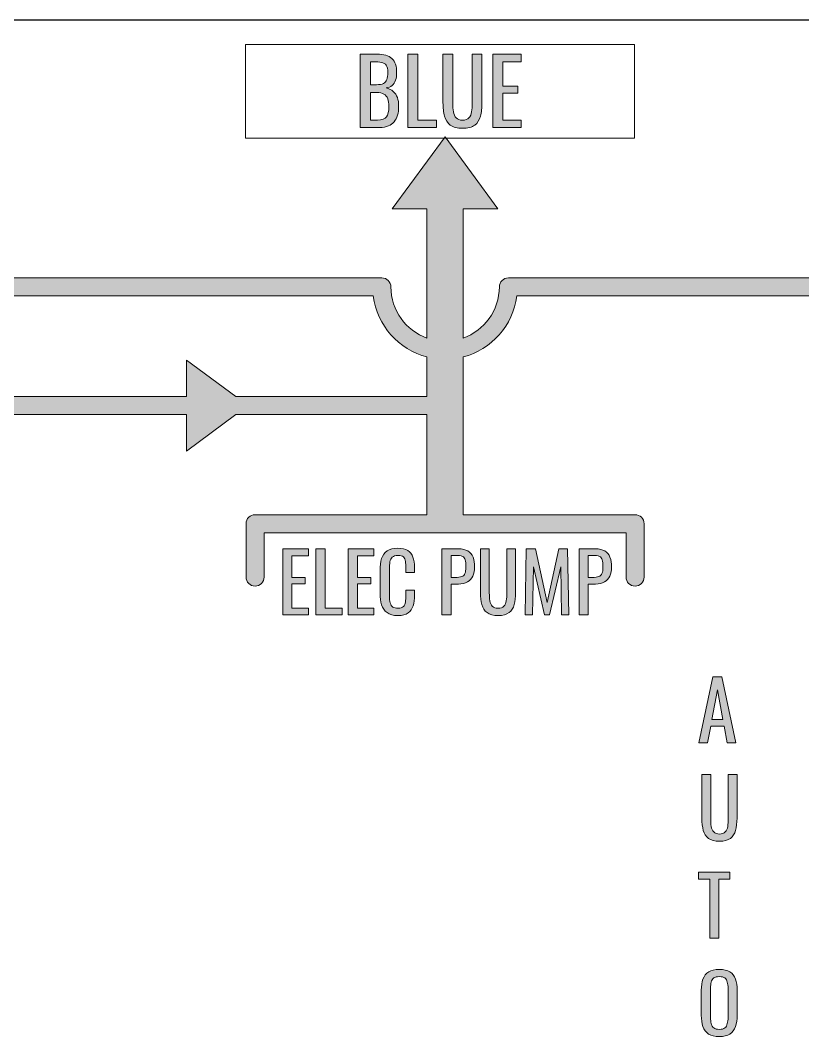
# Model space of a CAD drawing. Header units: inches. Extents: x 0 to 612, y 276 to 516.
# Drawn here: x 259.5 to 346, y 404.1 to 516.5 of the extents above; entities that cross this region are included whole.
import ezdxf

# ---------------------------------------------------------------- set-up
doc = ezdxf.new("R2010")
doc.units = ezdxf.units.IN
doc.header["$MEASUREMENT"] = 0
for name, color, linetype in [('HYD_Fuel_Holes v5_0', 7, 'Continuous'), ('LINES', 7, 'Continuous'), ('TEXT', 7, 'Continuous')]:
    doc.layers.add(name, color=color, linetype=linetype)

# ---------------------------------------------------------------- blocks, each defined once
blk = doc.blocks.new('block 7')
at = {"layer": 'HYD_Fuel_Holes v5_0', "color": 7, "lineweight": 25}
blk.add_lwpolyline([(611.88, 516.47), (0.12, 516.47)], dxfattribs=at)
blk = doc.blocks.new('block 127')
at = {"layer": 'LINES'}
h = blk.add_hatch(color=7, dxfattribs=at)
h.dxf.hatch_style = 2
edge = h.paths.add_edge_path()
edge.add_spline(control_points=[(395.33, 481), (395.33, 480.45), (394.89, 480), (394.33, 480), (394.33, 480), (386.77, 480), (386.77, 480), (386.22, 480), (385.77, 480.45), (385.77, 481), (385.77, 481), (385.77, 486), (385.77, 486), (385.77, 486), (354.28, 486), (354.28, 486), (354.28, 486), (354.28, 481.96), (354.28, 481.96), (354.28, 481.96), (348.8, 486), (348.8, 486), (348.8, 486), (314.43, 486), (314.43, 486), (314.01, 482.73), (311.62, 480.07), (308.49, 479.26), (308.49, 479.26), (308.49, 461.82), (308.49, 461.82), (308.49, 461.82), (327.49, 461.82), (327.49, 461.82), (328.05, 461.82), (328.49, 461.38), (328.49, 460.82), (328.49, 460.82), (328.49, 454.92), (328.49, 454.92), (328.49, 454.37), (328.05, 453.92), (327.49, 453.92), (326.94, 453.92), (326.49, 454.37), (326.49, 454.92), (326.49, 454.92), (326.49, 459.82), (326.49, 459.82), (326.49, 459.82), (286.49, 459.82), (286.49, 459.82), (286.49, 459.82), (286.49, 454.92), (286.49, 454.92), (286.49, 454.37), (286.05, 453.92), (285.49, 453.92), (284.94, 453.92), (284.49, 454.37), (284.49, 454.92), (284.49, 454.92), (284.49, 460.82), (284.49, 460.82), (284.49, 461.38), (284.94, 461.82), (285.49, 461.82), (285.49, 461.82), (304.49, 461.82), (304.49, 461.82), (304.49, 461.82), (304.49, 472.88), (304.49, 472.88), (304.49, 472.88), (283.38, 472.88), (283.38, 472.88), (283.38, 472.88), (277.91, 468.85), (277.91, 468.85), (277.91, 468.85), (277.91, 472.88), (277.91, 472.88), (277.91, 472.88), (250.32, 472.88), (250.32, 472.88), (250.32, 472.88), (250.32, 467.77), (250.32, 467.77), (250.32, 467.21), (249.87, 466.77), (249.32, 466.77), (249.32, 466.77), (243, 466.77), (243, 466.77), (242.45, 466.77), (242, 467.21), (242, 467.77), (242, 468.32), (242.45, 468.77), (243, 468.77), (243, 468.77), (248.32, 468.77), (248.32, 468.77), (248.32, 468.77), (248.32, 479), (248.32, 479), (248.32, 479), (243, 479), (243, 479), (242.45, 479), (242, 479.45), (242, 480), (242, 480.56), (242.45, 481), (243, 481), (243, 481), (249.32, 481), (249.32, 481), (249.87, 481), (250.32, 480.56), (250.32, 480), (250.32, 480), (250.32, 474.88), (250.32, 474.88), (250.32, 474.88), (277.91, 474.88), (277.91, 474.88), (277.91, 474.88), (277.91, 478.92), (277.91, 478.92), (277.91, 478.92), (283.38, 474.88), (283.38, 474.88), (283.38, 474.88), (304.49, 474.88), (304.49, 474.88), (304.49, 474.88), (304.49, 479.26), (304.49, 479.26), (301.36, 480.07), (298.97, 482.73), (298.56, 486), (298.56, 486), (126, 486), (126, 486), (126, 486), (126, 449.82), (126, 449.82), (126, 449.82), (145, 449.82), (145, 449.82), (145.55, 449.82), (146, 449.38), (146, 448.82), (146, 448.82), (146, 442.92), (146, 442.92), (146, 442.37), (145.55, 441.92), (145, 441.92), (144.45, 441.92), (144, 442.37), (144, 442.92), (144, 442.92), (144, 447.82), (144, 447.82), (144, 447.82), (104, 447.82), (104, 447.82), (104, 447.82), (104, 442.92), (104, 442.92), (104, 442.37), (103.55, 441.92), (103, 441.92), (102.45, 441.92), (102, 442.37), (102, 442.92), (102, 442.92), (102, 448.82), (102, 448.82), (102, 449.38), (102.45, 449.82), (103, 449.82), (103, 449.82), (122, 449.82), (122, 449.82), (122, 449.82), (122, 492.3), (122, 492.3), (122, 492.3), (118.16, 492.3), (118.16, 492.3), (118.16, 492.3), (124, 500.23), (124, 500.23), (124, 500.23), (129.84, 492.3), (129.84, 492.3), (129.84, 492.3), (126, 492.3), (126, 492.3), (126, 492.3), (126, 488), (126, 488), (126, 488), (299.5, 488), (299.5, 488), (300.05, 488), (300.5, 487.55), (300.5, 487), (300.5, 484.39), (302.17, 482.17), (304.49, 481.35), (304.49, 481.35), (304.49, 495.65), (304.49, 495.65), (304.49, 495.65), (300.65, 495.65), (300.65, 495.65), (300.65, 495.65), (306.49, 503.59), (306.49, 503.59), (306.49, 503.59), (312.34, 495.65), (312.34, 495.65), (312.34, 495.65), (308.49, 495.65), (308.49, 495.65), (308.49, 495.65), (308.49, 481.35), (308.49, 481.35), (310.82, 482.17), (312.49, 484.39), (312.49, 487), (312.49, 487.55), (312.94, 488), (313.49, 488), (313.49, 488), (348.8, 488), (348.8, 488), (348.8, 488), (354.28, 492.04), (354.28, 492.04), (354.28, 492.04), (354.28, 488), (354.28, 488), (354.28, 488), (385.77, 488), (385.77, 488), (385.77, 488), (385.77, 493), (385.77, 493), (385.77, 493.55), (386.22, 494), (386.77, 494), (386.77, 494), (394.33, 494), (394.33, 494), (394.89, 494), (395.33, 493.55), (395.33, 493), (395.33, 492.45), (394.89, 492), (394.33, 492), (394.33, 492), (387.77, 492), (387.77, 492), (387.77, 492), (387.77, 482), (387.77, 482), (387.77, 482), (394.33, 482), (394.33, 482), (394.89, 482), (395.33, 481.55), (395.33, 481)], knot_values=[0, 0, 0, 0, 1, 1, 1, 2, 2, 2, 3, 3, 3, 4, 4, 4, 5, 5, 5, 6, 6, 6, 7, 7, 7, 8, 8, 8, 9, 9, 9, 10, 10, 10, 11, 11, 11, 12, 12, 12, 13, 13, 13, 14, 14, 14, 15, 15, 15, 16, 16, 16, 17, 17, 17, 18, 18, 18, 19, 19, 19, 20, 20, 20, 21, 21, 21, 22, 22, 22, 23, 23, 23, 24, 24, 24, 25, 25, 25, 26, 26, 26, 27, 27, 27, 28, 28, 28, 29, 29, 29, 30, 30, 30, 31, 31, 31, 32, 32, 32, 33, 33, 33, 34, 34, 34, 35, 35, 35, 36, 36, 36, 37, 37, 37, 38, 38, 38, 39, 39, 39, 40, 40, 40, 41, 41, 41, 42, 42, 42, 43, 43, 43, 44, 44, 44, 45, 45, 45, 46, 46, 46, 47, 47, 47, 48, 48, 48, 49, 49, 49, 50, 50, 50, 51, 51, 51, 52, 52, 52, 53, 53, 53, 54, 54, 54, 55, 55, 55, 56, 56, 56, 57, 57, 57, 58, 58, 58, 59, 59, 59, 60, 60, 60, 61, 61, 61, 62, 62, 62, 63, 63, 63, 64, 64, 64, 65, 65, 65, 66, 66, 66, 67, 67, 67, 68, 68, 68, 69, 69, 69, 70, 70, 70, 71, 71, 71, 72, 72, 72, 73, 73, 73, 74, 74, 74, 75, 75, 75, 76, 76, 76, 77, 77, 77, 78, 78, 78, 79, 79, 79, 80, 80, 80, 81, 81, 81, 82, 82, 82, 83, 83, 83, 84, 84, 84, 85, 85, 85, 86, 86, 86, 87, 87, 87, 88, 88, 88, 89, 89, 89, 90, 90, 90, 91, 91, 91, 92, 92, 92, 92], degree=3, periodic=0)
at = {"layer": 'LINES', "lineweight": 0}
blk.add_open_spline([(395.33, 481), (395.33, 480.45), (394.89, 480), (394.33, 480), (394.33, 480), (386.77, 480), (386.77, 480), (386.22, 480), (385.77, 480.45), (385.77, 481), (385.77, 481), (385.77, 486), (385.77, 486), (385.77, 486), (354.28, 486), (354.28, 486), (354.28, 486), (354.28, 481.96), (354.28, 481.96), (354.28, 481.96), (348.8, 486), (348.8, 486), (348.8, 486), (314.43, 486), (314.43, 486), (314.01, 482.73), (311.62, 480.07), (308.49, 479.26), (308.49, 479.26), (308.49, 461.82), (308.49, 461.82), (308.49, 461.82), (327.49, 461.82), (327.49, 461.82), (328.05, 461.82), (328.49, 461.38), (328.49, 460.82), (328.49, 460.82), (328.49, 454.92), (328.49, 454.92), (328.49, 454.37), (328.05, 453.92), (327.49, 453.92), (326.94, 453.92), (326.49, 454.37), (326.49, 454.92), (326.49, 454.92), (326.49, 459.82), (326.49, 459.82), (326.49, 459.82), (286.49, 459.82), (286.49, 459.82), (286.49, 459.82), (286.49, 454.92), (286.49, 454.92), (286.49, 454.37), (286.05, 453.92), (285.49, 453.92), (284.94, 453.92), (284.49, 454.37), (284.49, 454.92), (284.49, 454.92), (284.49, 460.82), (284.49, 460.82), (284.49, 461.38), (284.94, 461.82), (285.49, 461.82), (285.49, 461.82), (304.49, 461.82), (304.49, 461.82), (304.49, 461.82), (304.49, 472.88), (304.49, 472.88), (304.49, 472.88), (283.38, 472.88), (283.38, 472.88), (283.38, 472.88), (277.91, 468.85), (277.91, 468.85), (277.91, 468.85), (277.91, 472.88), (277.91, 472.88), (277.91, 472.88), (250.32, 472.88), (250.32, 472.88), (250.32, 472.88), (250.32, 467.77), (250.32, 467.77), (250.32, 467.21), (249.87, 466.77), (249.32, 466.77), (249.32, 466.77), (243, 466.77), (243, 466.77), (242.45, 466.77), (242, 467.21), (242, 467.77), (242, 468.32), (242.45, 468.77), (243, 468.77), (243, 468.77), (248.32, 468.77), (248.32, 468.77), (248.32, 468.77), (248.32, 479), (248.32, 479), (248.32, 479), (243, 479), (243, 479), (242.45, 479), (242, 479.45), (242, 480), (242, 480.56), (242.45, 481), (243, 481), (243, 481), (249.32, 481), (249.32, 481), (249.87, 481), (250.32, 480.56), (250.32, 480), (250.32, 480), (250.32, 474.88), (250.32, 474.88), (250.32, 474.88), (277.91, 474.88), (277.91, 474.88), (277.91, 474.88), (277.91, 478.92), (277.91, 478.92), (277.91, 478.92), (283.38, 474.88), (283.38, 474.88), (283.38, 474.88), (304.49, 474.88), (304.49, 474.88), (304.49, 474.88), (304.49, 479.26), (304.49, 479.26), (301.36, 480.07), (298.97, 482.73), (298.56, 486), (298.56, 486), (126, 486), (126, 486), (126, 486), (126, 449.82), (126, 449.82), (126, 449.82), (145, 449.82), (145, 449.82), (145.55, 449.82), (146, 449.38), (146, 448.82), (146, 448.82), (146, 442.92), (146, 442.92), (146, 442.37), (145.55, 441.92), (145, 441.92), (144.45, 441.92), (144, 442.37), (144, 442.92), (144, 442.92), (144, 447.82), (144, 447.82), (144, 447.82), (104, 447.82), (104, 447.82), (104, 447.82), (104, 442.92), (104, 442.92), (104, 442.37), (103.55, 441.92), (103, 441.92), (102.45, 441.92), (102, 442.37), (102, 442.92), (102, 442.92), (102, 448.82), (102, 448.82), (102, 449.38), (102.45, 449.82), (103, 449.82), (103, 449.82), (122, 449.82), (122, 449.82), (122, 449.82), (122, 492.3), (122, 492.3), (122, 492.3), (118.16, 492.3), (118.16, 492.3), (118.16, 492.3), (124, 500.23), (124, 500.23), (124, 500.23), (129.84, 492.3), (129.84, 492.3), (129.84, 492.3), (126, 492.3), (126, 492.3), (126, 492.3), (126, 488), (126, 488), (126, 488), (299.5, 488), (299.5, 488), (300.05, 488), (300.5, 487.55), (300.5, 487), (300.5, 484.39), (302.17, 482.17), (304.49, 481.35), (304.49, 481.35), (304.49, 495.65), (304.49, 495.65), (304.49, 495.65), (300.65, 495.65), (300.65, 495.65), (300.65, 495.65), (306.49, 503.59), (306.49, 503.59), (306.49, 503.59), (312.34, 495.65), (312.34, 495.65), (312.34, 495.65), (308.49, 495.65), (308.49, 495.65), (308.49, 495.65), (308.49, 481.35), (308.49, 481.35), (310.82, 482.17), (312.49, 484.39), (312.49, 487), (312.49, 487.55), (312.94, 488), (313.49, 488), (313.49, 488), (348.8, 488), (348.8, 488), (348.8, 488), (354.28, 492.04), (354.28, 492.04), (354.28, 492.04), (354.28, 488), (354.28, 488), (354.28, 488), (385.77, 488), (385.77, 488), (385.77, 488), (385.77, 493), (385.77, 493), (385.77, 493.55), (386.22, 494), (386.77, 494), (386.77, 494), (394.33, 494), (394.33, 494), (394.89, 494), (395.33, 493.55), (395.33, 493), (395.33, 492.45), (394.89, 492), (394.33, 492), (394.33, 492), (387.77, 492), (387.77, 492), (387.77, 492), (387.77, 482), (387.77, 482), (387.77, 482), (394.33, 482), (394.33, 482), (394.89, 482), (395.33, 481.55), (395.33, 481)], degree=3, knots=[0, 0, 0, 0, 1, 1, 1, 2, 2, 2, 3, 3, 3, 4, 4, 4, 5, 5, 5, 6, 6, 6, 7, 7, 7, 8, 8, 8, 9, 9, 9, 10, 10, 10, 11, 11, 11, 12, 12, 12, 13, 13, 13, 14, 14, 14, 15, 15, 15, 16, 16, 16, 17, 17, 17, 18, 18, 18, 19, 19, 19, 20, 20, 20, 21, 21, 21, 22, 22, 22, 23, 23, 23, 24, 24, 24, 25, 25, 25, 26, 26, 26, 27, 27, 27, 28, 28, 28, 29, 29, 29, 30, 30, 30, 31, 31, 31, 32, 32, 32, 33, 33, 33, 34, 34, 34, 35, 35, 35, 36, 36, 36, 37, 37, 37, 38, 38, 38, 39, 39, 39, 40, 40, 40, 41, 41, 41, 42, 42, 42, 43, 43, 43, 44, 44, 44, 45, 45, 45, 46, 46, 46, 47, 47, 47, 48, 48, 48, 49, 49, 49, 50, 50, 50, 51, 51, 51, 52, 52, 52, 53, 53, 53, 54, 54, 54, 55, 55, 55, 56, 56, 56, 57, 57, 57, 58, 58, 58, 59, 59, 59, 60, 60, 60, 61, 61, 61, 62, 62, 62, 63, 63, 63, 64, 64, 64, 65, 65, 65, 66, 66, 66, 67, 67, 67, 68, 68, 68, 69, 69, 69, 70, 70, 70, 71, 71, 71, 72, 72, 72, 73, 73, 73, 74, 74, 74, 75, 75, 75, 76, 76, 76, 77, 77, 77, 78, 78, 78, 79, 79, 79, 80, 80, 80, 81, 81, 81, 82, 82, 82, 83, 83, 83, 84, 84, 84, 85, 85, 85, 86, 86, 86, 87, 87, 87, 88, 88, 88, 89, 89, 89, 90, 90, 90, 91, 91, 91, 92, 92, 92, 92], dxfattribs=at)
blk = doc.blocks.new('block 142')
at = {"layer": 'TEXT'}
h = blk.add_hatch(color=7, dxfattribs=at)
h.dxf.hatch_style = 2
h.paths.add_polyline_path([(288.55, 450.76), (288.55, 458.05), (291.38, 458.05), (291.38, 457.29), (289.57, 457.29), (289.57, 454.88), (291.04, 454.88), (291.04, 454.16), (289.57, 454.16), (289.57, 451.48), (291.4, 451.48), (291.4, 450.76)])
h = blk.add_hatch(color=7, dxfattribs=at)
h.dxf.hatch_style = 2
h.paths.add_polyline_path([(292.22, 450.76), (292.22, 458.05), (293.23, 458.05), (293.23, 451.48), (295.1, 451.48), (295.1, 450.76)])
h = blk.add_hatch(color=7, dxfattribs=at)
h.dxf.hatch_style = 2
h.paths.add_polyline_path([(295.79, 450.76), (295.79, 458.05), (298.62, 458.05), (298.62, 457.29), (296.81, 457.29), (296.81, 454.88), (298.27, 454.88), (298.27, 454.16), (296.81, 454.16), (296.81, 451.48), (298.63, 451.48), (298.63, 450.76)])
h = blk.add_hatch(color=7, dxfattribs=at)
h.dxf.hatch_style = 2
edge = h.paths.add_edge_path()
edge.add_spline(control_points=[(301.28, 450.67), (300.76, 450.67), (300.36, 450.78), (300.08, 451), (299.79, 451.21), (299.6, 451.51), (299.48, 451.87), (299.37, 452.24), (299.32, 452.65), (299.32, 453.1), (299.32, 453.1), (299.32, 455.67), (299.32, 455.67), (299.32, 456.16), (299.37, 456.59), (299.48, 456.96), (299.6, 457.32), (299.79, 457.61), (300.08, 457.81), (300.36, 458.01), (300.76, 458.11), (301.28, 458.11), (301.74, 458.11), (302.1, 458.02), (302.36, 457.86), (302.63, 457.69), (302.82, 457.45), (302.94, 457.14), (303.06, 456.82), (303.12, 456.45), (303.12, 456.01), (303.12, 456.01), (303.12, 455.44), (303.12, 455.44), (303.12, 455.44), (302.15, 455.44), (302.15, 455.44), (302.15, 455.44), (302.15, 455.95), (302.15, 455.95), (302.15, 456.22), (302.14, 456.46), (302.11, 456.66), (302.09, 456.87), (302.01, 457.03), (301.89, 457.15), (301.77, 457.26), (301.57, 457.32), (301.29, 457.32), (301, 457.32), (300.79, 457.26), (300.66, 457.13), (300.53, 457.01), (300.44, 456.84), (300.4, 456.61), (300.36, 456.39), (300.34, 456.12), (300.34, 455.82), (300.34, 455.82), (300.34, 452.93), (300.34, 452.93), (300.34, 452.57), (300.37, 452.28), (300.43, 452.07), (300.49, 451.85), (300.59, 451.7), (300.73, 451.61), (300.87, 451.52), (301.05, 451.48), (301.29, 451.48), (301.56, 451.48), (301.76, 451.54), (301.88, 451.66), (302, 451.78), (302.08, 451.95), (302.11, 452.17), (302.14, 452.38), (302.15, 452.64), (302.15, 452.92), (302.15, 452.92), (302.15, 453.46), (302.15, 453.46), (302.15, 453.46), (303.12, 453.46), (303.12, 453.46), (303.12, 453.46), (303.12, 452.92), (303.12, 452.92), (303.12, 452.48), (303.06, 452.09), (302.95, 451.75), (302.85, 451.41), (302.66, 451.15), (302.4, 450.96), (302.13, 450.77), (301.76, 450.67), (301.28, 450.67)], knot_values=[0, 0, 0, 0, 1, 1, 1, 2, 2, 2, 3, 3, 3, 4, 4, 4, 5, 5, 5, 6, 6, 6, 7, 7, 7, 8, 8, 8, 9, 9, 9, 10, 10, 10, 11, 11, 11, 12, 12, 12, 13, 13, 13, 14, 14, 14, 15, 15, 15, 16, 16, 16, 17, 17, 17, 18, 18, 18, 19, 19, 19, 20, 20, 20, 21, 21, 21, 22, 22, 22, 23, 23, 23, 24, 24, 24, 25, 25, 25, 26, 26, 26, 27, 27, 27, 28, 28, 28, 29, 29, 29, 30, 30, 30, 31, 31, 31, 32, 32, 32, 32], degree=3, periodic=0)
h = blk.add_hatch(color=7, dxfattribs=at)
h.dxf.hatch_style = 2
edge = h.paths.add_edge_path()
edge.add_spline(control_points=[(306.15, 450.76), (306.15, 450.76), (306.15, 458.05), (306.15, 458.05), (306.15, 458.05), (307.96, 458.05), (307.96, 458.05), (308.4, 458.05), (308.75, 457.97), (309.01, 457.81), (309.27, 457.65), (309.46, 457.42), (309.58, 457.12), (309.7, 456.82), (309.76, 456.46), (309.76, 456.03), (309.76, 455.65), (309.69, 455.31), (309.56, 455.03), (309.42, 454.75), (309.22, 454.53), (308.96, 454.38), (308.69, 454.23), (308.36, 454.15), (307.97, 454.15), (307.97, 454.15), (307.17, 454.15), (307.17, 454.15), (307.17, 454.15), (307.17, 450.76), (307.17, 450.76), (307.17, 450.76), (306.15, 450.76), (306.15, 450.76)], knot_values=[0, 0, 0, 0, 1, 1, 1, 2, 2, 2, 3, 3, 3, 4, 4, 4, 5, 5, 5, 6, 6, 6, 7, 7, 7, 8, 8, 8, 9, 9, 9, 10, 10, 10, 11, 11, 11, 11], degree=3, periodic=0)
edge = h.paths.add_edge_path()
edge.add_spline(control_points=[(307.17, 454.88), (307.17, 454.88), (307.63, 454.88), (307.63, 454.88), (307.93, 454.88), (308.16, 454.91), (308.33, 454.98), (308.5, 455.04), (308.62, 455.16), (308.69, 455.32), (308.76, 455.49), (308.79, 455.72), (308.79, 456.02), (308.79, 456.37), (308.77, 456.64), (308.72, 456.82), (308.67, 457.01), (308.56, 457.14), (308.4, 457.21), (308.24, 457.28), (307.98, 457.32), (307.64, 457.32), (307.64, 457.32), (307.17, 457.32), (307.17, 457.32), (307.17, 457.32), (307.17, 454.88), (307.17, 454.88)], knot_values=[0, 0, 0, 0, 1, 1, 1, 2, 2, 2, 3, 3, 3, 4, 4, 4, 5, 5, 5, 6, 6, 6, 7, 7, 7, 8, 8, 8, 9, 9, 9, 9], degree=3, periodic=0)
h = blk.add_hatch(color=7, dxfattribs=at)
h.dxf.hatch_style = 2
edge = h.paths.add_edge_path()
edge.add_spline(control_points=[(312.35, 450.67), (311.82, 450.67), (311.42, 450.78), (311.13, 450.99), (310.85, 451.2), (310.66, 451.5), (310.56, 451.88), (310.46, 452.26), (310.41, 452.7), (310.41, 453.21), (310.41, 453.21), (310.41, 458.05), (310.41, 458.05), (310.41, 458.05), (311.38, 458.05), (311.38, 458.05), (311.38, 458.05), (311.38, 453.17), (311.38, 453.17), (311.38, 452.86), (311.4, 452.57), (311.44, 452.31), (311.48, 452.05), (311.57, 451.85), (311.71, 451.7), (311.86, 451.55), (312.07, 451.48), (312.35, 451.48), (312.64, 451.48), (312.85, 451.55), (312.99, 451.7), (313.13, 451.85), (313.22, 452.05), (313.26, 452.31), (313.3, 452.57), (313.32, 452.86), (313.32, 453.17), (313.32, 453.17), (313.32, 458.05), (313.32, 458.05), (313.32, 458.05), (314.28, 458.05), (314.28, 458.05), (314.28, 458.05), (314.28, 453.21), (314.28, 453.21), (314.28, 452.7), (314.23, 452.26), (314.13, 451.88), (314.03, 451.5), (313.84, 451.2), (313.56, 450.99), (313.28, 450.78), (312.88, 450.67), (312.35, 450.67)], knot_values=[0, 0, 0, 0, 1, 1, 1, 2, 2, 2, 3, 3, 3, 4, 4, 4, 5, 5, 5, 6, 6, 6, 7, 7, 7, 8, 8, 8, 9, 9, 9, 10, 10, 10, 11, 11, 11, 12, 12, 12, 13, 13, 13, 14, 14, 14, 15, 15, 15, 16, 16, 16, 17, 17, 17, 18, 18, 18, 18], degree=3, periodic=0)
h = blk.add_hatch(color=7, dxfattribs=at)
h.dxf.hatch_style = 2
h.paths.add_polyline_path([(315.34, 450.76), (315.47, 458.05), (316.47, 458.05), (317.76, 452.13), (319.05, 458.05), (320.04, 458.05), (320.18, 450.76), (319.36, 450.76), (319.28, 456.05), (318.05, 450.76), (317.47, 450.76), (316.25, 456.05), (316.17, 450.76)])
h = blk.add_hatch(color=7, dxfattribs=at)
h.dxf.hatch_style = 2
edge = h.paths.add_edge_path()
edge.add_spline(control_points=[(321.3, 450.76), (321.3, 450.76), (321.3, 458.05), (321.3, 458.05), (321.3, 458.05), (323.1, 458.05), (323.1, 458.05), (323.54, 458.05), (323.89, 457.97), (324.15, 457.81), (324.41, 457.65), (324.6, 457.42), (324.72, 457.12), (324.84, 456.82), (324.9, 456.46), (324.9, 456.03), (324.9, 455.65), (324.84, 455.31), (324.7, 455.03), (324.57, 454.75), (324.37, 454.53), (324.1, 454.38), (323.84, 454.23), (323.51, 454.15), (323.11, 454.15), (323.11, 454.15), (322.31, 454.15), (322.31, 454.15), (322.31, 454.15), (322.31, 450.76), (322.31, 450.76), (322.31, 450.76), (321.3, 450.76), (321.3, 450.76)], knot_values=[0, 0, 0, 0, 1, 1, 1, 2, 2, 2, 3, 3, 3, 4, 4, 4, 5, 5, 5, 6, 6, 6, 7, 7, 7, 8, 8, 8, 9, 9, 9, 10, 10, 10, 11, 11, 11, 11], degree=3, periodic=0)
edge = h.paths.add_edge_path()
edge.add_spline(control_points=[(322.31, 454.88), (322.31, 454.88), (322.78, 454.88), (322.78, 454.88), (323.07, 454.88), (323.31, 454.91), (323.47, 454.98), (323.64, 455.04), (323.76, 455.16), (323.83, 455.32), (323.91, 455.49), (323.94, 455.72), (323.94, 456.02), (323.94, 456.37), (323.92, 456.64), (323.87, 456.82), (323.81, 457.01), (323.71, 457.14), (323.55, 457.21), (323.38, 457.28), (323.13, 457.32), (322.79, 457.32), (322.79, 457.32), (322.31, 457.32), (322.31, 457.32), (322.31, 457.32), (322.31, 454.88), (322.31, 454.88)], knot_values=[0, 0, 0, 0, 1, 1, 1, 2, 2, 2, 3, 3, 3, 4, 4, 4, 5, 5, 5, 6, 6, 6, 7, 7, 7, 8, 8, 8, 9, 9, 9, 9], degree=3, periodic=0)
at = {"layer": 'TEXT', "lineweight": 0}
for points in [[(288.55, 450.76), (288.55, 458.05), (291.38, 458.05), (291.38, 457.29), (289.57, 457.29), (289.57, 454.88), (291.04, 454.88), (291.04, 454.16), (289.57, 454.16), (289.57, 451.48), (291.4, 451.48), (291.4, 450.76), (288.55, 450.76)], [(292.22, 450.76), (292.22, 458.05), (293.23, 458.05), (293.23, 451.48), (295.1, 451.48), (295.1, 450.76), (292.22, 450.76)], [(295.79, 450.76), (295.79, 458.05), (298.62, 458.05), (298.62, 457.29), (296.81, 457.29), (296.81, 454.88), (298.27, 454.88), (298.27, 454.16), (296.81, 454.16), (296.81, 451.48), (298.63, 451.48), (298.63, 450.76), (295.79, 450.76)], [(315.34, 450.76), (315.47, 458.05), (316.47, 458.05), (317.76, 452.13), (319.05, 458.05), (320.04, 458.05), (320.18, 450.76), (319.36, 450.76), (319.28, 456.05), (318.05, 450.76), (317.47, 450.76), (316.25, 456.05), (316.17, 450.76), (315.34, 450.76)]]:
    blk.add_lwpolyline(points, dxfattribs=at)
for points, knots in [([(301.28, 450.67), (300.76, 450.67), (300.36, 450.78), (300.08, 451), (299.79, 451.21), (299.6, 451.51), (299.48, 451.87), (299.37, 452.24), (299.32, 452.65), (299.32, 453.1), (299.32, 453.1), (299.32, 455.67), (299.32, 455.67), (299.32, 456.16), (299.37, 456.59), (299.48, 456.96), (299.6, 457.32), (299.79, 457.61), (300.08, 457.81), (300.36, 458.01), (300.76, 458.11), (301.28, 458.11), (301.74, 458.11), (302.1, 458.02), (302.36, 457.86), (302.63, 457.69), (302.82, 457.45), (302.94, 457.14), (303.06, 456.82), (303.12, 456.45), (303.12, 456.01), (303.12, 456.01), (303.12, 455.44), (303.12, 455.44), (303.12, 455.44), (302.15, 455.44), (302.15, 455.44), (302.15, 455.44), (302.15, 455.95), (302.15, 455.95), (302.15, 456.22), (302.14, 456.46), (302.11, 456.66), (302.09, 456.87), (302.01, 457.03), (301.89, 457.15), (301.77, 457.26), (301.57, 457.32), (301.29, 457.32), (301, 457.32), (300.79, 457.26), (300.66, 457.13), (300.53, 457.01), (300.44, 456.84), (300.4, 456.61), (300.36, 456.39), (300.34, 456.12), (300.34, 455.82), (300.34, 455.82), (300.34, 452.93), (300.34, 452.93), (300.34, 452.57), (300.37, 452.28), (300.43, 452.07), (300.49, 451.85), (300.59, 451.7), (300.73, 451.61), (300.87, 451.52), (301.05, 451.48), (301.29, 451.48), (301.56, 451.48), (301.76, 451.54), (301.88, 451.66), (302, 451.78), (302.08, 451.95), (302.11, 452.17), (302.14, 452.38), (302.15, 452.64), (302.15, 452.92), (302.15, 452.92), (302.15, 453.46), (302.15, 453.46), (302.15, 453.46), (303.12, 453.46), (303.12, 453.46), (303.12, 453.46), (303.12, 452.92), (303.12, 452.92), (303.12, 452.48), (303.06, 452.09), (302.95, 451.75), (302.85, 451.41), (302.66, 451.15), (302.4, 450.96), (302.13, 450.77), (301.76, 450.67), (301.28, 450.67)], [0, 0, 0, 0, 1, 1, 1, 2, 2, 2, 3, 3, 3, 4, 4, 4, 5, 5, 5, 6, 6, 6, 7, 7, 7, 8, 8, 8, 9, 9, 9, 10, 10, 10, 11, 11, 11, 12, 12, 12, 13, 13, 13, 14, 14, 14, 15, 15, 15, 16, 16, 16, 17, 17, 17, 18, 18, 18, 19, 19, 19, 20, 20, 20, 21, 21, 21, 22, 22, 22, 23, 23, 23, 24, 24, 24, 25, 25, 25, 26, 26, 26, 27, 27, 27, 28, 28, 28, 29, 29, 29, 30, 30, 30, 31, 31, 31, 32, 32, 32, 32]), ([(306.15, 450.76), (306.15, 450.76), (306.15, 458.05), (306.15, 458.05), (306.15, 458.05), (307.96, 458.05), (307.96, 458.05), (308.4, 458.05), (308.75, 457.97), (309.01, 457.81), (309.27, 457.65), (309.46, 457.42), (309.58, 457.12), (309.7, 456.82), (309.76, 456.46), (309.76, 456.03), (309.76, 455.65), (309.69, 455.31), (309.56, 455.03), (309.42, 454.75), (309.22, 454.53), (308.96, 454.38), (308.69, 454.23), (308.36, 454.15), (307.97, 454.15), (307.97, 454.15), (307.17, 454.15), (307.17, 454.15), (307.17, 454.15), (307.17, 450.76), (307.17, 450.76), (307.17, 450.76), (306.15, 450.76), (306.15, 450.76)], [0, 0, 0, 0, 1, 1, 1, 2, 2, 2, 3, 3, 3, 4, 4, 4, 5, 5, 5, 6, 6, 6, 7, 7, 7, 8, 8, 8, 9, 9, 9, 10, 10, 10, 11, 11, 11, 11]), ([(307.17, 454.88), (307.17, 454.88), (307.63, 454.88), (307.63, 454.88), (307.93, 454.88), (308.16, 454.91), (308.33, 454.98), (308.5, 455.04), (308.62, 455.16), (308.69, 455.32), (308.76, 455.49), (308.79, 455.72), (308.79, 456.02), (308.79, 456.37), (308.77, 456.64), (308.72, 456.82), (308.67, 457.01), (308.56, 457.14), (308.4, 457.21), (308.24, 457.28), (307.98, 457.32), (307.64, 457.32), (307.64, 457.32), (307.17, 457.32), (307.17, 457.32), (307.17, 457.32), (307.17, 454.88), (307.17, 454.88)], [0, 0, 0, 0, 1, 1, 1, 2, 2, 2, 3, 3, 3, 4, 4, 4, 5, 5, 5, 6, 6, 6, 7, 7, 7, 8, 8, 8, 9, 9, 9, 9]), ([(312.35, 450.67), (311.82, 450.67), (311.42, 450.78), (311.13, 450.99), (310.85, 451.2), (310.66, 451.5), (310.56, 451.88), (310.46, 452.26), (310.41, 452.7), (310.41, 453.21), (310.41, 453.21), (310.41, 458.05), (310.41, 458.05), (310.41, 458.05), (311.38, 458.05), (311.38, 458.05), (311.38, 458.05), (311.38, 453.17), (311.38, 453.17), (311.38, 452.86), (311.4, 452.57), (311.44, 452.31), (311.48, 452.05), (311.57, 451.85), (311.71, 451.7), (311.86, 451.55), (312.07, 451.48), (312.35, 451.48), (312.64, 451.48), (312.85, 451.55), (312.99, 451.7), (313.13, 451.85), (313.22, 452.05), (313.26, 452.31), (313.3, 452.57), (313.32, 452.86), (313.32, 453.17), (313.32, 453.17), (313.32, 458.05), (313.32, 458.05), (313.32, 458.05), (314.28, 458.05), (314.28, 458.05), (314.28, 458.05), (314.28, 453.21), (314.28, 453.21), (314.28, 452.7), (314.23, 452.26), (314.13, 451.88), (314.03, 451.5), (313.84, 451.2), (313.56, 450.99), (313.28, 450.78), (312.88, 450.67), (312.35, 450.67)], [0, 0, 0, 0, 1, 1, 1, 2, 2, 2, 3, 3, 3, 4, 4, 4, 5, 5, 5, 6, 6, 6, 7, 7, 7, 8, 8, 8, 9, 9, 9, 10, 10, 10, 11, 11, 11, 12, 12, 12, 13, 13, 13, 14, 14, 14, 15, 15, 15, 16, 16, 16, 17, 17, 17, 18, 18, 18, 18]), ([(321.3, 450.76), (321.3, 450.76), (321.3, 458.05), (321.3, 458.05), (321.3, 458.05), (323.1, 458.05), (323.1, 458.05), (323.54, 458.05), (323.89, 457.97), (324.15, 457.81), (324.41, 457.65), (324.6, 457.42), (324.72, 457.12), (324.84, 456.82), (324.9, 456.46), (324.9, 456.03), (324.9, 455.65), (324.84, 455.31), (324.7, 455.03), (324.57, 454.75), (324.37, 454.53), (324.1, 454.38), (323.84, 454.23), (323.51, 454.15), (323.11, 454.15), (323.11, 454.15), (322.31, 454.15), (322.31, 454.15), (322.31, 454.15), (322.31, 450.76), (322.31, 450.76), (322.31, 450.76), (321.3, 450.76), (321.3, 450.76)], [0, 0, 0, 0, 1, 1, 1, 2, 2, 2, 3, 3, 3, 4, 4, 4, 5, 5, 5, 6, 6, 6, 7, 7, 7, 8, 8, 8, 9, 9, 9, 10, 10, 10, 11, 11, 11, 11]), ([(322.31, 454.88), (322.31, 454.88), (322.78, 454.88), (322.78, 454.88), (323.07, 454.88), (323.31, 454.91), (323.47, 454.98), (323.64, 455.04), (323.76, 455.16), (323.83, 455.32), (323.91, 455.49), (323.94, 455.72), (323.94, 456.02), (323.94, 456.37), (323.92, 456.64), (323.87, 456.82), (323.81, 457.01), (323.71, 457.14), (323.55, 457.21), (323.38, 457.28), (323.13, 457.32), (322.79, 457.32), (322.79, 457.32), (322.31, 457.32), (322.31, 457.32), (322.31, 457.32), (322.31, 454.88), (322.31, 454.88)], [0, 0, 0, 0, 1, 1, 1, 2, 2, 2, 3, 3, 3, 4, 4, 4, 5, 5, 5, 6, 6, 6, 7, 7, 7, 8, 8, 8, 9, 9, 9, 9])]:
    blk.add_open_spline(points, degree=3, knots=knots, dxfattribs=at)
blk = doc.blocks.new('block 159')
at = {"layer": 'TEXT'}
h = blk.add_hatch(color=7, dxfattribs=at)
h.dxf.hatch_style = 2
edge = h.paths.add_edge_path()
edge.add_spline(control_points=[(297.12, 505.5), (297.12, 505.5), (297.12, 513.6), (297.12, 513.6), (297.12, 513.6), (298.98, 513.6), (298.98, 513.6), (299.35, 513.6), (299.67, 513.56), (299.94, 513.48), (300.21, 513.4), (300.43, 513.28), (300.61, 513.11), (300.79, 512.94), (300.93, 512.73), (301.01, 512.48), (301.1, 512.22), (301.14, 511.92), (301.14, 511.57), (301.14, 511.24), (301.1, 510.95), (301.02, 510.71), (300.94, 510.46), (300.81, 510.27), (300.64, 510.13), (300.47, 509.99), (300.25, 509.9), (299.98, 509.86), (300.31, 509.79), (300.57, 509.66), (300.77, 509.48), (300.97, 509.31), (301.12, 509.08), (301.22, 508.81), (301.32, 508.53), (301.36, 508.2), (301.36, 507.81), (301.36, 507.46), (301.32, 507.15), (301.24, 506.86), (301.16, 506.57), (301.04, 506.33), (300.87, 506.13), (300.7, 505.93), (300.48, 505.77), (300.22, 505.67), (299.96, 505.56), (299.64, 505.5), (299.28, 505.5), (299.28, 505.5), (297.12, 505.5), (297.12, 505.5)], knot_values=[0, 0, 0, 0, 1, 1, 1, 2, 2, 2, 3, 3, 3, 4, 4, 4, 5, 5, 5, 6, 6, 6, 7, 7, 7, 8, 8, 8, 9, 9, 9, 10, 10, 10, 11, 11, 11, 12, 12, 12, 13, 13, 13, 14, 14, 14, 15, 15, 15, 16, 16, 16, 17, 17, 17, 17], degree=3, periodic=0)
edge = h.paths.add_edge_path()
edge.add_spline(control_points=[(298.25, 510.22), (298.25, 510.22), (298.92, 510.22), (298.92, 510.22), (299.24, 510.22), (299.49, 510.27), (299.67, 510.35), (299.85, 510.44), (299.98, 510.59), (300.05, 510.79), (300.13, 510.99), (300.16, 511.25), (300.16, 511.57), (300.16, 511.94), (300.11, 512.21), (299.99, 512.38), (299.88, 512.55), (299.7, 512.65), (299.46, 512.69), (299.22, 512.74), (298.91, 512.76), (298.52, 512.76), (298.52, 512.76), (298.25, 512.76), (298.25, 512.76), (298.25, 512.76), (298.25, 510.22), (298.25, 510.22)], knot_values=[0, 0, 0, 0, 1, 1, 1, 2, 2, 2, 3, 3, 3, 4, 4, 4, 5, 5, 5, 6, 6, 6, 7, 7, 7, 8, 8, 8, 9, 9, 9, 9], degree=3, periodic=0)
edge = h.paths.add_edge_path()
edge.add_spline(control_points=[(298.25, 506.31), (298.25, 506.31), (299.01, 506.31), (299.01, 506.31), (299.52, 506.31), (299.86, 506.43), (300.03, 506.67), (300.2, 506.9), (300.28, 507.28), (300.28, 507.81), (300.28, 508.15), (300.24, 508.44), (300.15, 508.67), (300.06, 508.9), (299.92, 509.07), (299.72, 509.19), (299.52, 509.3), (299.26, 509.36), (298.92, 509.36), (298.92, 509.36), (298.25, 509.36), (298.25, 509.36), (298.25, 509.36), (298.25, 506.31), (298.25, 506.31)], knot_values=[0, 0, 0, 0, 1, 1, 1, 2, 2, 2, 3, 3, 3, 4, 4, 4, 5, 5, 5, 6, 6, 6, 7, 7, 7, 8, 8, 8, 8], degree=3, periodic=0)
h = blk.add_hatch(color=7, dxfattribs=at)
h.dxf.hatch_style = 2
h.paths.add_polyline_path([(302.36, 505.5), (302.36, 513.6), (303.49, 513.6), (303.49, 506.31), (305.56, 506.31), (305.56, 505.5)])
h = blk.add_hatch(color=7, dxfattribs=at)
h.dxf.hatch_style = 2
edge = h.paths.add_edge_path()
edge.add_spline(control_points=[(308.42, 505.41), (307.84, 505.41), (307.39, 505.53), (307.07, 505.76), (306.76, 505.99), (306.55, 506.32), (306.43, 506.75), (306.32, 507.17), (306.26, 507.66), (306.26, 508.23), (306.26, 508.23), (306.26, 513.6), (306.26, 513.6), (306.26, 513.6), (307.34, 513.6), (307.34, 513.6), (307.34, 513.6), (307.34, 508.18), (307.34, 508.18), (307.34, 507.83), (307.37, 507.52), (307.41, 507.23), (307.46, 506.94), (307.56, 506.72), (307.72, 506.55), (307.88, 506.38), (308.11, 506.3), (308.42, 506.3), (308.74, 506.3), (308.98, 506.38), (309.13, 506.55), (309.29, 506.72), (309.39, 506.94), (309.43, 507.23), (309.48, 507.52), (309.5, 507.83), (309.5, 508.18), (309.5, 508.18), (309.5, 513.6), (309.5, 513.6), (309.5, 513.6), (310.57, 513.6), (310.57, 513.6), (310.57, 513.6), (310.57, 508.23), (310.57, 508.23), (310.57, 507.66), (310.52, 507.17), (310.4, 506.75), (310.29, 506.32), (310.08, 505.99), (309.77, 505.76), (309.46, 505.53), (309.01, 505.41), (308.42, 505.41)], knot_values=[0, 0, 0, 0, 1, 1, 1, 2, 2, 2, 3, 3, 3, 4, 4, 4, 5, 5, 5, 6, 6, 6, 7, 7, 7, 8, 8, 8, 9, 9, 9, 10, 10, 10, 11, 11, 11, 12, 12, 12, 13, 13, 13, 14, 14, 14, 15, 15, 15, 16, 16, 16, 17, 17, 17, 18, 18, 18, 18], degree=3, periodic=0)
h = blk.add_hatch(color=7, dxfattribs=at)
h.dxf.hatch_style = 2
h.paths.add_polyline_path([(311.76, 505.5), (311.76, 513.6), (314.9, 513.6), (314.9, 512.76), (312.89, 512.76), (312.89, 510.08), (314.52, 510.08), (314.52, 509.28), (312.89, 509.28), (312.89, 506.31), (314.92, 506.31), (314.92, 505.5)])
at = {"layer": 'TEXT', "lineweight": 0}
for points in [[(302.36, 505.5), (302.36, 513.6), (303.49, 513.6), (303.49, 506.31), (305.56, 506.31), (305.56, 505.5), (302.36, 505.5)], [(311.76, 505.5), (311.76, 513.6), (314.9, 513.6), (314.9, 512.76), (312.89, 512.76), (312.89, 510.08), (314.52, 510.08), (314.52, 509.28), (312.89, 509.28), (312.89, 506.31), (314.92, 506.31), (314.92, 505.5), (311.76, 505.5)]]:
    blk.add_lwpolyline(points, dxfattribs=at)
for points, knots in [([(297.12, 505.5), (297.12, 505.5), (297.12, 513.6), (297.12, 513.6), (297.12, 513.6), (298.98, 513.6), (298.98, 513.6), (299.35, 513.6), (299.67, 513.56), (299.94, 513.48), (300.21, 513.4), (300.43, 513.28), (300.61, 513.11), (300.79, 512.94), (300.93, 512.73), (301.01, 512.48), (301.1, 512.22), (301.14, 511.92), (301.14, 511.57), (301.14, 511.24), (301.1, 510.95), (301.02, 510.71), (300.94, 510.46), (300.81, 510.27), (300.64, 510.13), (300.47, 509.99), (300.25, 509.9), (299.98, 509.86), (300.31, 509.79), (300.57, 509.66), (300.77, 509.48), (300.97, 509.31), (301.12, 509.08), (301.22, 508.81), (301.32, 508.53), (301.36, 508.2), (301.36, 507.81), (301.36, 507.46), (301.32, 507.15), (301.24, 506.86), (301.16, 506.57), (301.04, 506.33), (300.87, 506.13), (300.7, 505.93), (300.48, 505.77), (300.22, 505.67), (299.96, 505.56), (299.64, 505.5), (299.28, 505.5), (299.28, 505.5), (297.12, 505.5), (297.12, 505.5)], [0, 0, 0, 0, 1, 1, 1, 2, 2, 2, 3, 3, 3, 4, 4, 4, 5, 5, 5, 6, 6, 6, 7, 7, 7, 8, 8, 8, 9, 9, 9, 10, 10, 10, 11, 11, 11, 12, 12, 12, 13, 13, 13, 14, 14, 14, 15, 15, 15, 16, 16, 16, 17, 17, 17, 17]), ([(308.42, 505.41), (307.84, 505.41), (307.39, 505.53), (307.07, 505.76), (306.76, 505.99), (306.55, 506.32), (306.43, 506.75), (306.32, 507.17), (306.26, 507.66), (306.26, 508.23), (306.26, 508.23), (306.26, 513.6), (306.26, 513.6), (306.26, 513.6), (307.34, 513.6), (307.34, 513.6), (307.34, 513.6), (307.34, 508.18), (307.34, 508.18), (307.34, 507.83), (307.37, 507.52), (307.41, 507.23), (307.46, 506.94), (307.56, 506.72), (307.72, 506.55), (307.88, 506.38), (308.11, 506.3), (308.42, 506.3), (308.74, 506.3), (308.98, 506.38), (309.13, 506.55), (309.29, 506.72), (309.39, 506.94), (309.43, 507.23), (309.48, 507.52), (309.5, 507.83), (309.5, 508.18), (309.5, 508.18), (309.5, 513.6), (309.5, 513.6), (309.5, 513.6), (310.57, 513.6), (310.57, 513.6), (310.57, 513.6), (310.57, 508.23), (310.57, 508.23), (310.57, 507.66), (310.52, 507.17), (310.4, 506.75), (310.29, 506.32), (310.08, 505.99), (309.77, 505.76), (309.46, 505.53), (309.01, 505.41), (308.42, 505.41)], [0, 0, 0, 0, 1, 1, 1, 2, 2, 2, 3, 3, 3, 4, 4, 4, 5, 5, 5, 6, 6, 6, 7, 7, 7, 8, 8, 8, 9, 9, 9, 10, 10, 10, 11, 11, 11, 12, 12, 12, 13, 13, 13, 14, 14, 14, 15, 15, 15, 16, 16, 16, 17, 17, 17, 18, 18, 18, 18]), ([(298.25, 510.22), (298.25, 510.22), (298.92, 510.22), (298.92, 510.22), (299.24, 510.22), (299.49, 510.27), (299.67, 510.35), (299.85, 510.44), (299.98, 510.59), (300.05, 510.79), (300.13, 510.99), (300.16, 511.25), (300.16, 511.57), (300.16, 511.94), (300.11, 512.21), (299.99, 512.38), (299.88, 512.55), (299.7, 512.65), (299.46, 512.69), (299.22, 512.74), (298.91, 512.76), (298.52, 512.76), (298.52, 512.76), (298.25, 512.76), (298.25, 512.76), (298.25, 512.76), (298.25, 510.22), (298.25, 510.22)], [0, 0, 0, 0, 1, 1, 1, 2, 2, 2, 3, 3, 3, 4, 4, 4, 5, 5, 5, 6, 6, 6, 7, 7, 7, 8, 8, 8, 9, 9, 9, 9]), ([(298.25, 506.31), (298.25, 506.31), (299.01, 506.31), (299.01, 506.31), (299.52, 506.31), (299.86, 506.43), (300.03, 506.67), (300.2, 506.9), (300.28, 507.28), (300.28, 507.81), (300.28, 508.15), (300.24, 508.44), (300.15, 508.67), (300.06, 508.9), (299.92, 509.07), (299.72, 509.19), (299.52, 509.3), (299.26, 509.36), (298.92, 509.36), (298.92, 509.36), (298.25, 509.36), (298.25, 509.36), (298.25, 509.36), (298.25, 506.31), (298.25, 506.31)], [0, 0, 0, 0, 1, 1, 1, 2, 2, 2, 3, 3, 3, 4, 4, 4, 5, 5, 5, 6, 6, 6, 7, 7, 7, 8, 8, 8, 8])]:
    blk.add_open_spline(points, degree=3, knots=knots, dxfattribs=at)
blk = doc.blocks.new('block 141')
at = {"layer": 'TEXT'}
h = blk.add_hatch(color=7, dxfattribs=at)
h.dxf.hatch_style = 2
h.paths.add_polyline_path([(327.51, 316.55), (329.06, 323.84), (330.04, 323.84), (331.6, 316.55), (330.64, 316.55), (330.3, 318.39), (328.82, 318.39), (328.47, 316.55)])
h.paths.add_polyline_path([(328.95, 319.12), (330.17, 319.12), (329.56, 322.4)])
h = blk.add_hatch(color=7, dxfattribs=at)
h.dxf.hatch_style = 2
edge = h.paths.add_edge_path()
edge.add_spline(control_points=[(329.79, 305.67), (329.26, 305.67), (328.86, 305.78), (328.58, 305.99), (328.29, 306.2), (328.1, 306.49), (328, 306.87), (327.9, 307.25), (327.85, 307.7), (327.85, 308.21), (327.85, 308.21), (327.85, 313.04), (327.85, 313.04), (327.85, 313.04), (328.82, 313.04), (328.82, 313.04), (328.82, 313.04), (328.82, 308.16), (328.82, 308.16), (328.82, 307.85), (328.84, 307.57), (328.88, 307.31), (328.92, 307.05), (329.02, 306.85), (329.16, 306.7), (329.3, 306.55), (329.51, 306.47), (329.79, 306.47), (330.08, 306.47), (330.29, 306.55), (330.43, 306.7), (330.57, 306.85), (330.66, 307.05), (330.7, 307.31), (330.74, 307.57), (330.76, 307.85), (330.76, 308.16), (330.76, 308.16), (330.76, 313.04), (330.76, 313.04), (330.76, 313.04), (331.73, 313.04), (331.73, 313.04), (331.73, 313.04), (331.73, 308.21), (331.73, 308.21), (331.73, 307.7), (331.67, 307.25), (331.57, 306.87), (331.47, 306.49), (331.28, 306.2), (331, 305.99), (330.72, 305.78), (330.32, 305.67), (329.79, 305.67)], knot_values=[0, 0, 0, 0, 1, 1, 1, 2, 2, 2, 3, 3, 3, 4, 4, 4, 5, 5, 5, 6, 6, 6, 7, 7, 7, 8, 8, 8, 9, 9, 9, 10, 10, 10, 11, 11, 11, 12, 12, 12, 13, 13, 13, 14, 14, 14, 15, 15, 15, 16, 16, 16, 17, 17, 17, 18, 18, 18, 18], degree=3, periodic=0)
h = blk.add_hatch(color=7, dxfattribs=at)
h.dxf.hatch_style = 2
h.paths.add_polyline_path([(328.71, 294.95), (328.71, 301.49), (327.48, 301.49), (327.48, 302.24), (330.92, 302.24), (330.92, 301.49), (329.73, 301.49), (329.73, 294.95)])
h = blk.add_hatch(color=7, dxfattribs=at)
h.dxf.hatch_style = 2
edge = h.paths.add_edge_path()
edge.add_spline(control_points=[(329.77, 284.07), (329.28, 284.07), (328.89, 284.17), (328.59, 284.36), (328.3, 284.55), (328.09, 284.83), (327.96, 285.18), (327.84, 285.54), (327.78, 285.96), (327.78, 286.44), (327.78, 286.44), (327.78, 289.2), (327.78, 289.2), (327.78, 289.68), (327.84, 290.09), (327.97, 290.44), (328.1, 290.78), (328.31, 291.05), (328.6, 291.23), (328.89, 291.41), (329.28, 291.5), (329.77, 291.5), (330.26, 291.5), (330.66, 291.41), (330.94, 291.23), (331.23, 291.04), (331.44, 290.78), (331.57, 290.43), (331.7, 290.09), (331.76, 289.68), (331.76, 289.2), (331.76, 289.2), (331.76, 286.43), (331.76, 286.43), (331.76, 285.96), (331.7, 285.54), (331.57, 285.19), (331.44, 284.83), (331.23, 284.56), (330.94, 284.36), (330.66, 284.17), (330.26, 284.07), (329.77, 284.07)], knot_values=[0, 0, 0, 0, 1, 1, 1, 2, 2, 2, 3, 3, 3, 4, 4, 4, 5, 5, 5, 6, 6, 6, 7, 7, 7, 8, 8, 8, 9, 9, 9, 10, 10, 10, 11, 11, 11, 12, 12, 12, 13, 13, 13, 14, 14, 14, 14], degree=3, periodic=0)
edge = h.paths.add_edge_path()
edge.add_spline(control_points=[(329.77, 284.87), (330.04, 284.87), (330.25, 284.93), (330.38, 285.04), (330.52, 285.15), (330.62, 285.31), (330.66, 285.51), (330.71, 285.71), (330.74, 285.94), (330.74, 286.21), (330.74, 286.21), (330.74, 289.41), (330.74, 289.41), (330.74, 289.68), (330.71, 289.91), (330.66, 290.11), (330.62, 290.3), (330.52, 290.45), (330.38, 290.56), (330.25, 290.66), (330.04, 290.71), (329.77, 290.71), (329.5, 290.71), (329.3, 290.66), (329.16, 290.56), (329.02, 290.45), (328.92, 290.3), (328.87, 290.11), (328.83, 289.91), (328.8, 289.68), (328.8, 289.41), (328.8, 289.41), (328.8, 286.21), (328.8, 286.21), (328.8, 285.94), (328.83, 285.71), (328.87, 285.51), (328.92, 285.31), (329.02, 285.15), (329.16, 285.04), (329.3, 284.93), (329.5, 284.87), (329.77, 284.87)], knot_values=[0, 0, 0, 0, 1, 1, 1, 2, 2, 2, 3, 3, 3, 4, 4, 4, 5, 5, 5, 6, 6, 6, 7, 7, 7, 8, 8, 8, 9, 9, 9, 10, 10, 10, 11, 11, 11, 12, 12, 12, 13, 13, 13, 14, 14, 14, 14], degree=3, periodic=0)
at = {"layer": 'TEXT', "lineweight": 0}
for points in [[(327.51, 316.55), (329.06, 323.84), (330.04, 323.84), (331.6, 316.55), (330.64, 316.55), (330.3, 318.39), (328.82, 318.39), (328.47, 316.55), (327.51, 316.55)], [(328.95, 319.12), (330.17, 319.12), (329.56, 322.4), (328.95, 319.12)], [(328.71, 294.95), (328.71, 301.49), (327.48, 301.49), (327.48, 302.24), (330.92, 302.24), (330.92, 301.49), (329.73, 301.49), (329.73, 294.95), (328.71, 294.95)]]:
    blk.add_lwpolyline(points, dxfattribs=at)
for points, knots in [([(329.79, 305.67), (329.26, 305.67), (328.86, 305.78), (328.58, 305.99), (328.29, 306.2), (328.1, 306.49), (328, 306.87), (327.9, 307.25), (327.85, 307.7), (327.85, 308.21), (327.85, 308.21), (327.85, 313.04), (327.85, 313.04), (327.85, 313.04), (328.82, 313.04), (328.82, 313.04), (328.82, 313.04), (328.82, 308.16), (328.82, 308.16), (328.82, 307.85), (328.84, 307.57), (328.88, 307.31), (328.92, 307.05), (329.02, 306.85), (329.16, 306.7), (329.3, 306.55), (329.51, 306.47), (329.79, 306.47), (330.08, 306.47), (330.29, 306.55), (330.43, 306.7), (330.57, 306.85), (330.66, 307.05), (330.7, 307.31), (330.74, 307.57), (330.76, 307.85), (330.76, 308.16), (330.76, 308.16), (330.76, 313.04), (330.76, 313.04), (330.76, 313.04), (331.73, 313.04), (331.73, 313.04), (331.73, 313.04), (331.73, 308.21), (331.73, 308.21), (331.73, 307.7), (331.67, 307.25), (331.57, 306.87), (331.47, 306.49), (331.28, 306.2), (331, 305.99), (330.72, 305.78), (330.32, 305.67), (329.79, 305.67)], [0, 0, 0, 0, 1, 1, 1, 2, 2, 2, 3, 3, 3, 4, 4, 4, 5, 5, 5, 6, 6, 6, 7, 7, 7, 8, 8, 8, 9, 9, 9, 10, 10, 10, 11, 11, 11, 12, 12, 12, 13, 13, 13, 14, 14, 14, 15, 15, 15, 16, 16, 16, 17, 17, 17, 18, 18, 18, 18]), ([(329.77, 284.07), (329.28, 284.07), (328.89, 284.17), (328.59, 284.36), (328.3, 284.55), (328.09, 284.83), (327.96, 285.18), (327.84, 285.54), (327.78, 285.96), (327.78, 286.44), (327.78, 286.44), (327.78, 289.2), (327.78, 289.2), (327.78, 289.68), (327.84, 290.09), (327.97, 290.44), (328.1, 290.78), (328.31, 291.05), (328.6, 291.23), (328.89, 291.41), (329.28, 291.5), (329.77, 291.5), (330.26, 291.5), (330.66, 291.41), (330.94, 291.23), (331.23, 291.04), (331.44, 290.78), (331.57, 290.43), (331.7, 290.09), (331.76, 289.68), (331.76, 289.2), (331.76, 289.2), (331.76, 286.43), (331.76, 286.43), (331.76, 285.96), (331.7, 285.54), (331.57, 285.19), (331.44, 284.83), (331.23, 284.56), (330.94, 284.36), (330.66, 284.17), (330.26, 284.07), (329.77, 284.07)], [0, 0, 0, 0, 1, 1, 1, 2, 2, 2, 3, 3, 3, 4, 4, 4, 5, 5, 5, 6, 6, 6, 7, 7, 7, 8, 8, 8, 9, 9, 9, 10, 10, 10, 11, 11, 11, 12, 12, 12, 13, 13, 13, 14, 14, 14, 14]), ([(329.77, 284.87), (330.04, 284.87), (330.25, 284.93), (330.38, 285.04), (330.52, 285.15), (330.62, 285.31), (330.66, 285.51), (330.71, 285.71), (330.74, 285.94), (330.74, 286.21), (330.74, 286.21), (330.74, 289.41), (330.74, 289.41), (330.74, 289.68), (330.71, 289.91), (330.66, 290.11), (330.62, 290.3), (330.52, 290.45), (330.38, 290.56), (330.25, 290.66), (330.04, 290.71), (329.77, 290.71), (329.5, 290.71), (329.3, 290.66), (329.16, 290.56), (329.02, 290.45), (328.92, 290.3), (328.87, 290.11), (328.83, 289.91), (328.8, 289.68), (328.8, 289.41), (328.8, 289.41), (328.8, 286.21), (328.8, 286.21), (328.8, 285.94), (328.83, 285.71), (328.87, 285.51), (328.92, 285.31), (329.02, 285.15), (329.16, 285.04), (329.3, 284.93), (329.5, 284.87), (329.77, 284.87)], [0, 0, 0, 0, 1, 1, 1, 2, 2, 2, 3, 3, 3, 4, 4, 4, 5, 5, 5, 6, 6, 6, 7, 7, 7, 8, 8, 8, 9, 9, 9, 10, 10, 10, 11, 11, 11, 12, 12, 12, 13, 13, 13, 14, 14, 14, 14])]:
    blk.add_open_spline(points, degree=3, knots=knots, dxfattribs=at)

msp = doc.modelspace()

# ---------------------------------------------------------------- linework, layer by layer
at = {"layer": 'LINES', "lineweight": 0}
msp.add_lwpolyline([(327.44, 503.46), (284.44, 503.46), (284.44, 513.8), (327.44, 513.8), (327.44, 503.46)], dxfattribs=at)

# ---------------------------------------------------------------- block references
at = {"layer": 'HYD_Fuel_Holes v5_0'}
msp.add_blockref('block 7', (0, 0), dxfattribs=at)
at = {"layer": 'LINES'}
msp.add_blockref('block 127', (0, 0), dxfattribs=at)
at = {"layer": 'TEXT'}
for name, p in [('block 159', (0, -0.87)), ('block 142', (0, 0)), ('block 141', (7.03, 120.05))]:
    msp.add_blockref(name, p, dxfattribs=at)

doc.saveas('drawing.dxf')
